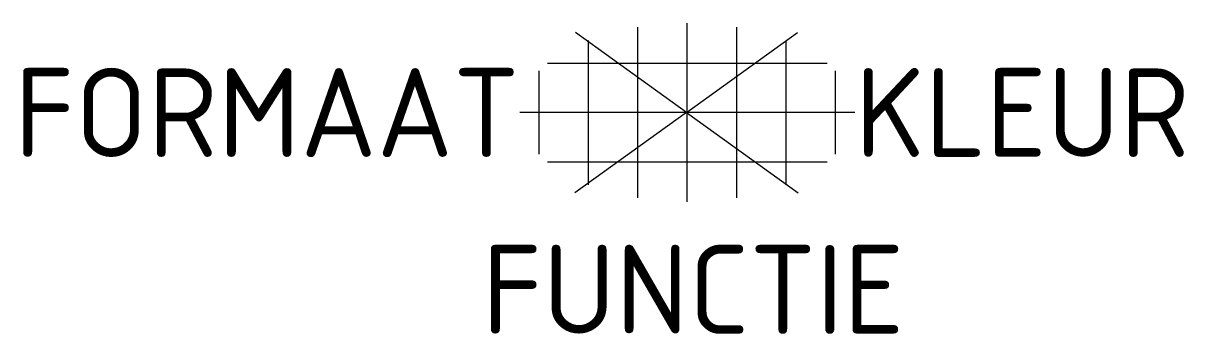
# Model space of a CAD drawing. Extents: x -13.5 to 10.1, y -4.5 to 1.8.
import ezdxf
from ezdxf.enums import TextEntityAlignment as Align

# ---------------------------------------------------------------- set-up
doc = ezdxf.new("R2010")
doc.units = 0
doc.styles.add('NLCS-ISO', font='NLCS-ISO.ttf')

msp = doc.modelspace()

# ---------------------------------------------------------------- linework, layer by layer
for p, q in [((-1, 0), (-1, 1.73)), ((0, 0), (0, 1.81)), ((1, 0), (1, 1.73)), ((-2, 0), (-2, 1.463)), ((2, 0), (2, 1.463)), ((-2.83, 1), (2.83, 1)), ((-3, 0), (-3, 0.847)), ((3, 0), (3, 0.847)), ((-2, 0), (-3.395, 0)), ((-3, -0.847), (-3, 0)), ((-2, -1.463), (-2, 0)), ((0, 0), (-2, 0)), ((-1, -1.73), (-1, 0)), ((0, -1.81), (0, 0)), ((2, 0), (0, 0)), ((1, -1.73), (1, 0)), ((2, -1.463), (2, 0)), ((3.395, 0), (2, 0)), ((3, -0.847), (3, 0)), ((-2.83, -1), (2.83, -1))]:
    msp.add_line(p, q)
at = {"ltscale": 0.1}
for q in [(-2.263, 1.62), (2.231, 1.62), (-2.279, -1.627), (2.247, -1.627)]:
    msp.add_line((-0.016, 0.002), q, dxfattribs=at)

# ---------------------------------------------------------------- texts
at = {"style": 'NLCS-ISO'}
msp.add_attdef('FORMAAT', text='', height=1.8, dxfattribs=at).set_placement((-3.395, 0), align=Align.MIDDLE_RIGHT)
msp.add_attdef('KLEUR', text='G', height=1.8, dxfattribs=at).set_placement((3.395, 0), align=Align.MIDDLE_LEFT)
at = {"style": 'NLCS-ISO', "flags": 1}
msp.add_attdef('FUNCTIE', text='', height=1.8, dxfattribs=at).set_placement((0.116, -3.585), align=Align.MIDDLE_CENTER)

doc.saveas('drawing.dxf')
